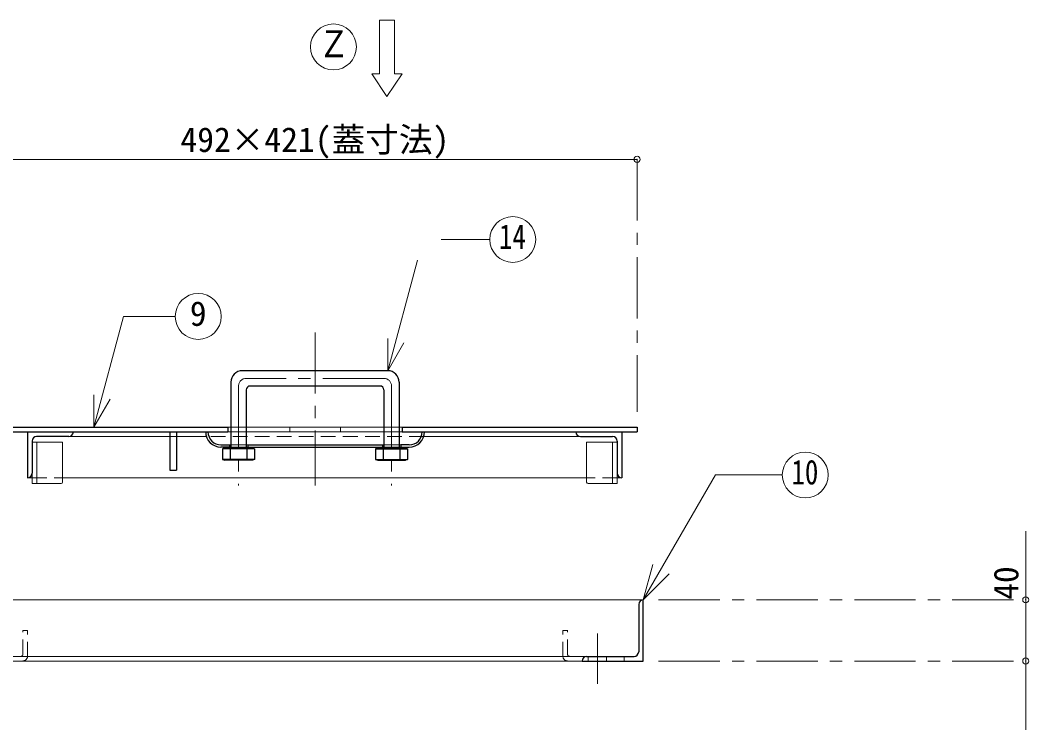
# Model space of a CAD drawing. Units: millimetres at full size, sheet at 1:8; details may follow other scales. Extents: x -1701 to 1539, y -1061 to 1187.
# Drawn here: x -918 to -259, y -67 to 397 of the extents above; entities that cross this region are included whole.
import ezdxf
from ezdxf.enums import TextEntityAlignment as Align

# ---------------------------------------------------------------- set-up
doc = ezdxf.new("R2010")
doc.units = ezdxf.units.MM
doc.header["$LTSCALE"] = 8
doc.header["$PDMODE"] = 32
doc.header["$PDSIZE"] = 4
doc.linetypes.add('CHAIN1', pattern=[8, 5, -1, 1, -1])
doc.linetypes.add('DASHED1', pattern=[1.8, 1.2, -0.6])
doc.layers.add('0-6_補助線', color=4, linetype='Continuous', lineweight=9)
doc.styles.add('ＭＳ ゴシック', font='')
doc.styles.get('ＭＳ ゴシック').set_extended_font_data('MS Gothic')

msp = doc.modelspace()

# ---------------------------------------------------------------- linework, layer by layer
at = {"layer": '0-6_補助線', "color": 7, "lineweight": 18}
for p, q in [((-673.472, 397.237), (-683.472, 397.237)), ((-683.472, 362.237), (-683.472, 397.237)), ((-673.472, 362.237), (-673.472, 397.237)), ((-688.472, 362.237), (-683.472, 362.237)), ((-688.472, 362.237), (-678.472, 347.237)), ((-678.472, 347.237), (-668.472, 362.237)), ((-673.472, 362.237), (-668.472, 362.237)), ((-611.273, 253.828), (-643.169, 253.828)), ((-677.972, 168.037), (-658.604, 240.321)), ((-869.972, 131.237), (-850.604, 203.521)), ((-816.853, 203.521), (-850.604, 203.521)), ((-677.972, 168.037), (-677.972, 189.037)), ((-677.972, 168.037), (-667.472, 186.223)), ((-869.972, 131.237), (-869.972, 152.237)), ((-869.972, 131.237), (-859.472, 149.423)), ((-780.472, 131.237), (-782.472, 131.237)), ((-782.472, 128.037), (-780.472, 128.037)), ((-770.472, 131.237), (-742.056, 131.237)), ((-742.056, 128.037), (-770.472, 128.037)), ((-742.056, 131.237), (-742.056, 128.037)), ((-708.889, 131.237), (-708.889, 128.037)), ((-708.889, 131.237), (-680.472, 131.237)), ((-680.472, 128.037), (-708.889, 128.037)), ((-670.472, 131.237), (-668.472, 131.237)), ((-668.472, 128.037), (-670.472, 128.037)), ((-907.272, 121.237), (-910.472, 121.237)), ((-907.272, 121.237), (-907.272, 94.237)), ((-781.472, 119.537), (-780.472, 119.537)), ((-770.472, 119.537), (-769.472, 119.537)), ((-680.472, 119.537), (-681.472, 119.537)), ((-669.472, 119.537), (-670.472, 119.537)), ((-531.172, 121.237), (-531.172, 94.237)), ((-531.172, 121.237), (-527.972, 121.237)), ((-781.472, 118.037), (-780.472, 118.037)), ((-770.472, 118.037), (-769.472, 118.037)), ((-680.472, 118.037), (-681.472, 118.037)), ((-669.472, 118.037), (-670.472, 118.037)), ((-910.472, 101.037), (-910.472, 94.237)), ((-527.972, 101.037), (-527.972, 94.237)), ((-510.972, 18.237), (-463.849, 99.857)), ((-420.103, 99.857), (-463.849, 99.857)), ((-910.472, 94.237), (-907.272, 94.237)), ((-527.972, 94.237), (-531.172, 94.237)), ((-510.972, 18.237), (-504.761, 41.419)), ((-510.972, 18.237), (-494.002, 35.207)), ((-510.972, 18.237), (-1360.972, 18.237)), ((-1323.972, -18.763), (-547.972, -18.763)), ((-1320.972, -21.763), (-550.972, -21.763))]:
    msp.add_line(p, q, dxfattribs=at)
at = {"layer": '0-6_補助線'}
for p, q in [((-514.972, 306.237), (-935.972, 306.237)), ((-742.056, 131.237), (-708.889, 131.237)), ((-742.056, 128.037), (-708.889, 128.037)), ((-907.272, 121.237), (-890.472, 121.237)), ((-890.472, 95.237), (-890.472, 121.237)), ((-886.472, 125.037), (-820.472, 125.037)), ((-815.972, 125.037), (-796.512, 125.037)), ((-654.433, 125.037), (-551.972, 125.037)), ((-531.172, 121.237), (-547.972, 121.237)), ((-547.972, 95.237), (-547.972, 121.237)), ((-910.472, 98.037), (-913.472, 98.037)), ((-891.472, 94.237), (-907.272, 94.237)), ((-890.472, 98.037), (-547.972, 98.037)), ((-546.972, 94.237), (-531.172, 94.237)), ((-527.972, 98.037), (-524.972, 98.037)), ((-260.972, 63.237), (-260.972, -66.763))]:
    msp.add_line(p, q, dxfattribs=at)
at = {"layer": '0-6_補助線', "linetype": 'CHAIN1'}
for p, q in [((-514.972, 306.237), (-514.972, 141.237)), ((-725.472, 193.037), (-725.472, 93.037)), ((-680.472, 163.037), (-770.472, 163.037)), ((-775.472, 158.037), (-775.472, 93.037)), ((-675.472, 158.037), (-675.472, 93.037)), ((-500.972, 18.237), (-260.972, 18.237)), ((-540.972, -3.763), (-540.972, -36.763)), ((-500.972, -21.763), (-260.972, -21.763))]:
    msp.add_line(p, q, dxfattribs=at)
at = {"layer": '0-6_補助線', "color": 5, "lineweight": 25}
for p, q in [((-677.972, 168.037), (-772.972, 168.037)), ((-780.472, 160.537), (-780.472, 117.537)), ((-670.472, 160.537), (-670.472, 117.537)), ((-770.472, 155.537), (-770.472, 117.537)), ((-682.972, 158.037), (-767.972, 158.037)), ((-680.472, 155.537), (-680.472, 117.537)), ((-948.472, 128.037), (-782.472, 128.037)), ((-935.972, 131.237), (-782.472, 131.237)), ((-913.472, 128.037), (-913.472, 98.037)), ((-815.972, 128.037), (-815.972, 103.037)), ((-782.472, 131.237), (-782.472, 128.037)), ((-668.472, 131.237), (-668.472, 128.037)), ((-668.472, 131.237), (-514.972, 131.237)), ((-668.472, 128.037), (-514.972, 128.037)), ((-524.972, 128.037), (-524.972, 98.037)), ((-514.972, 131.237), (-514.972, 128.037)), ((-910.472, 122.037), (-910.472, 101.037)), ((-886.472, 125.037), (-907.472, 125.037)), ((-786.972, 119.537), (-781.472, 119.537)), ((-781.472, 119.537), (-781.472, 118.037)), ((-769.472, 119.537), (-769.472, 118.037)), ((-669.472, 119.537), (-669.472, 118.037)), ((-663.972, 119.537), (-669.472, 119.537)), ((-551.972, 125.037), (-530.972, 125.037)), ((-527.972, 122.037), (-527.972, 101.037)), ((-781.472, 118.037), (-786.972, 118.037)), ((-764.972, 117.037), (-785.972, 117.037)), ((-766.472, 117.537), (-784.472, 117.537)), ((-780.972, 117.037), (-784.472, 117.537)), ((-775.472, 117.537), (-780.972, 117.037)), ((-769.972, 117.037), (-769.972, 110.037)), ((-769.472, 118.037), (-681.472, 118.037)), ((-764.972, 117.037), (-766.472, 117.537)), ((-685.972, 117.037), (-684.472, 117.537)), ((-685.972, 117.037), (-664.972, 117.037)), ((-684.472, 117.537), (-666.472, 117.537)), ((-680.972, 117.037), (-680.972, 110.037)), ((-675.472, 117.537), (-669.972, 117.037)), ((-669.972, 117.037), (-666.472, 117.537)), ((-669.472, 118.037), (-663.972, 118.037)), ((-764.972, 110.037), (-785.972, 110.037)), ((-785.972, 110.037), (-784.472, 109.537)), ((-766.472, 109.537), (-784.472, 109.537)), ((-685.972, 110.037), (-664.972, 110.037)), ((-684.472, 109.537), (-666.472, 109.537)), ((-664.972, 110.037), (-666.472, 109.537)), ((-513.972, 15.237), (-513.972, -15.763)), ((-510.972, -21.763), (-510.972, 18.237)), ((-547.972, -18.763), (-516.972, -18.763)), ((-550.972, -21.763), (-510.972, -21.763))]:
    msp.add_line(p, q, dxfattribs=at)
at = {"layer": '0-6_補助線', "linetype": 'DASHED1'}
for p, q in [((-770.472, 131.237), (-780.472, 131.237)), ((-770.472, 128.037), (-780.472, 128.037)), ((-680.472, 131.237), (-670.472, 131.237)), ((-680.472, 128.037), (-670.472, 128.037)), ((-815.972, 125.037), (-820.472, 125.037)), ((-654.433, 125.037), (-796.512, 125.037)), ((-770.472, 119.537), (-780.472, 119.537)), ((-680.472, 119.537), (-670.472, 119.537)), ((-770.472, 118.037), (-780.472, 118.037)), ((-680.472, 118.037), (-670.472, 118.037)), ((-910.472, 98.037), (-890.472, 98.037)), ((-527.972, 98.037), (-547.972, 98.037)), ((-916.472, -1.763), (-913.472, -1.763)), ((-916.472, -17.263), (-916.472, -1.763)), ((-913.472, -18.763), (-913.472, -1.763)), ((-560.272, -1.763), (-563.472, -1.763)), ((-563.472, -18.763), (-563.472, -1.763)), ((-560.472, -17.263), (-560.472, -1.763)), ((-546.972, -18.763), (-546.972, -21.763)), ((-534.972, -18.763), (-534.972, -21.763)), ((-523.472, -21.763), (-523.472, -18.763))]:
    msp.add_line(p, q, dxfattribs=at)
at = {"layer": '0-6_補助線', "color": 5, "lineweight": 25}
for points in [[(-820.472, 128.037), (-820.472, 103.037), (-815.972, 103.037)], [(-769.472, 119.537), (-681.472, 119.537), (-681.472, 118.037)], [(-784.472, 117.537), (-785.972, 117.037), (-785.972, 110.037)], [(-780.972, 117.037), (-780.972, 110.037), (-784.472, 109.537)], [(-766.472, 117.537), (-769.972, 117.037), (-775.472, 117.537)], [(-764.972, 117.037), (-764.972, 110.037), (-766.472, 109.537), (-769.972, 110.037)], [(-685.972, 117.037), (-685.972, 110.037), (-684.472, 109.537), (-680.972, 110.037)], [(-684.472, 117.537), (-680.972, 117.037), (-675.472, 117.537)], [(-669.972, 117.037), (-669.972, 110.037), (-666.472, 109.537)], [(-666.472, 117.537), (-664.972, 117.037), (-664.972, 110.037)], [(-769.972, 110.037), (-775.472, 109.537), (-780.972, 110.037)], [(-680.972, 110.037), (-675.472, 109.537), (-669.972, 110.037)]]:
    msp.add_lwpolyline(points, dxfattribs=at)
at = {"layer": '0-6_補助線', "color": 7, "lineweight": 18}
for centre in [(-713.472, 379.737), (-596.273, 253.828), (-801.853, 203.521), (-405.103, 99.857)]:
    msp.add_circle(centre, 15, dxfattribs=at)
at = {"layer": '0-6_補助線', "color": 5, "lineweight": 25}
for centre, radius, start, end in [((-772.972, 160.537), 7.5, 90, 180), ((-677.972, 160.537), 7.5, 0, 90), ((-767.972, 155.537), 2.5, 90, 180), ((-682.972, 155.537), 2.5, 0, 90), ((-886.472, 128.037), 3, 270, 0), ((-786.972, 128.037), 10, 180, 270), ((-786.972, 128.037), 8.5, 180, 270), ((-663.972, 128.037), 8.5, 270, 0), ((-663.972, 128.037), 10, 270, 0), ((-551.972, 128.037), 3, 180, 270), ((-907.472, 122.037), 3, 90, 180), ((-530.972, 122.037), 3, 0, 90), ((-913.472, 101.037), 3, 270, 0), ((-524.972, 101.037), 3, 180, 270), ((-510.972, 15.237), 3, 90, 180), ((-547.972, -21.763), 3, 90, 180), ((-516.972, -15.763), 3, 270, 0)]:
    msp.add_arc(centre, radius, start, end, dxfattribs=at)
at = {"layer": '0-6_補助線', "linetype": 'CHAIN1'}
for centre, start, end in [((-770.472, 158.037), 90, 180), ((-680.472, 158.037), 0, 90)]:
    msp.add_arc(centre, 5, start, end, dxfattribs=at)
at = {"layer": '0-6_補助線'}
for centre, start, end in [((-891.472, 95.237), 270, 0), ((-546.972, 95.237), 180, 270)]:
    msp.add_arc(centre, 1, start, end, dxfattribs=at)
at = {"layer": '0-6_補助線', "linetype": 'DASHED1'}
for centre, radius, start, end in [((-917.972, -17.263), 1.5, 270, 0), ((-916.472, -18.763), 3, 270, 0), ((-560.472, -18.763), 3, 180, 270), ((-558.972, -17.263), 1.5, 180, 270)]:
    msp.add_arc(centre, radius, start, end, dxfattribs=at)
at = {"layer": '0-6_補助線', "color": 1}
for p in [(-514.972, 306.237), (-260.972, 18.237), (-260.972, -21.763)]:
    msp.add_point(p, dxfattribs=at)

# ---------------------------------------------------------------- texts
at = {"layer": '0-6_補助線', "color": 7, "style": 'ＭＳ ゴシック'}
for s, height, width, p in [('Ｚ', 17.6, 0.85, (-723.472, 367.737)), ('14', 16.13, 0.8, (-605.273, 242.828)), ('10', 16.13, 0.8, (-414.103, 88.857))]:
    msp.add_text(s, height=height, dxfattribs=dict(at, width=width)).set_placement(p, align=Align.BOTTOM_LEFT)
for s, p in [('492×421(蓋寸法)', (-813.472, 306.237)), ('9', (-807.353, 192.521))]:
    msp.add_text(s, height=16.13, dxfattribs=at).set_placement(p, align=Align.BOTTOM_LEFT)
msp.add_text('40', height=16.13, rotation=90, dxfattribs=at).set_placement((-260.972, 18.237), align=Align.BOTTOM_LEFT)

doc.saveas('drawing.dxf')
